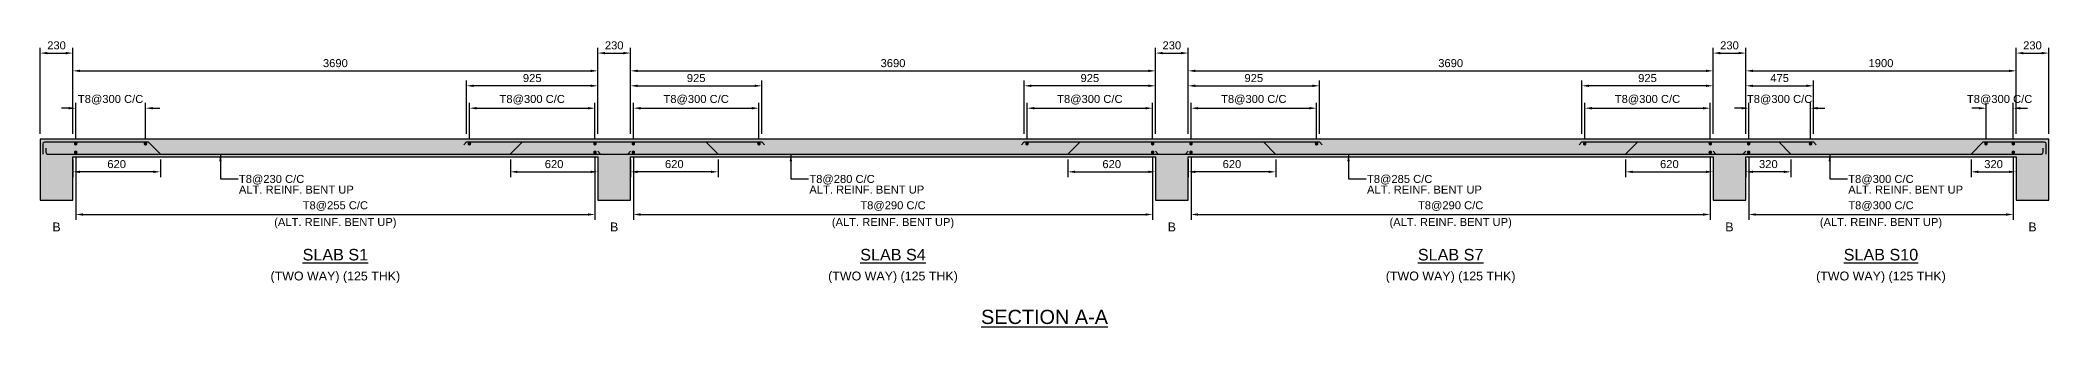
# Model space of a CAD drawing. Header units: inches. Extents: x -816171 to 9366335, y -450961 to 689132.
# Drawn here: x 8878291 to 8934771, y 259295 to 267359 of the extents above; entities that cross this region are included whole.
import ezdxf
from ezdxf.enums import TextEntityAlignment as Align

# ---------------------------------------------------------------- set-up
doc = ezdxf.new("R2010")
doc.units = ezdxf.units.IN
doc.header["$MEASUREMENT"] = 0
for name, color, linetype in [('Concrete Line', 2, 'Continuous'), ('Dimension', 31, 'Continuous'), ('Labels', 4, 'Continuous'), ('Reinforcement', 130, 'Continuous'), ('Solid', 25, 'Continuous'), ('Text', 31, 'Continuous')]:
    doc.layers.add(name, color=color, linetype=linetype)
doc.styles.add('SC-SLB1', font='SansSerif')
doc.styles.add('SC-SLB2', font='SansSerif')
doc.dimstyles.new('SlabElev', dxfattribs={"dimtxt": 225, "dimasz": 200, "dimexe": 150, "dimexo": 150, "dimgap": 100, "dimtad": 1, "dimtoh": 1, "dimdec": 4, "dimlfac": 0.25, "dimzin": 0, "dimdsep": 46, "dimtxsty": 'SC-SLB2', "dimcen": 0.09, "dimclrd": 8, "dimclre": 8, "dimclrt": 31, "dimadec": 0, "dimazin": 0, "dimtfac": 1, "dimtdec": 0, "dimtix": 1, "dimtofl": 0, "dimtmove": 0, "dimatfit": 3, "dimfxl": 1, "dimtolj": 1, "dimtzin": 0, "dimarcsym": 0})

# ---------------------------------------------------------------- blocks, each defined once
blk = doc.blocks.new('*D3321')
at = {"layer": 'DEFPOINTS', "color": 0, "transparency": 16777216}
for p in [(8893971, 266495), (8879211, 264575), (8893971, 264575)]:
    blk.add_point(p, dxfattribs=at)
at = {"layer": 'Dimension', "color": 8, "lineweight": -2, "transparency": 16777216}
for p, q in [((8879211, 264725), (8879211, 266645)), ((8893971, 264725), (8893971, 266645)), ((8879411, 266495), (8893771, 266495))]:
    blk.add_line(p, q, dxfattribs=at)
at = {"layer": 'Dimension', "color": 8, "transparency": 16777216}
for points in [[(8879411, 266528), (8879411, 266461), (8879211, 266495)], [(8893771, 266528), (8893771, 266461), (8893971, 266495)]]:
    blk.add_solid(points, dxfattribs=at)
at = {"layer": 'Dimension', "color": 31, "transparency": 16777216, "insert": (8886591, 266711), "char_height": 225, "attachment_point": 5, "style": 'SC-SLB2'}
blk.add_mtext('\\A1;3690', dxfattribs=at)
blk = doc.blocks.new('*D3322')
at = {"layer": 'DEFPOINTS', "color": 0, "transparency": 16777216}
for p in [(8879211, 266995), (8878291, 264575), (8879211, 264575)]:
    blk.add_point(p, dxfattribs=at)
at = {"layer": 'Dimension', "color": 8, "lineweight": -2, "transparency": 16777216}
for p, q in [((8878291, 264725), (8878291, 267145)), ((8878491, 266995), (8879011, 266995)), ((8879211, 264725), (8879211, 267145))]:
    blk.add_line(p, q, dxfattribs=at)
at = {"layer": 'Dimension', "color": 8, "transparency": 16777216}
for points in [[(8878491, 267028), (8878491, 266961), (8878291, 266995)], [(8879011, 267028), (8879011, 266961), (8879211, 266995)]]:
    blk.add_solid(points, dxfattribs=at)
at = {"layer": 'Dimension', "color": 31, "transparency": 16777216, "insert": (8878751, 267211), "char_height": 225, "attachment_point": 5, "style": 'SC-SLB2'}
blk.add_mtext('\\A1;230', dxfattribs=at)
blk = doc.blocks.new('*D3323')
at = {"layer": 'DEFPOINTS', "color": 0, "transparency": 16777216}
for p in [(8890281, 266075), (8890281, 264575), (8893971, 264575)]:
    blk.add_point(p, dxfattribs=at)
at = {"layer": 'Dimension', "color": 8, "lineweight": -2, "transparency": 16777216}
for p, q in [((8890281, 264725), (8890281, 266225)), ((8893771, 266075), (8890481, 266075)), ((8893971, 264725), (8893971, 266225))]:
    blk.add_line(p, q, dxfattribs=at)
at = {"layer": 'Dimension', "color": 8, "transparency": 16777216}
for points in [[(8890481, 266108), (8890481, 266041), (8890281, 266075)], [(8893771, 266108), (8893771, 266041), (8893971, 266075)]]:
    blk.add_solid(points, dxfattribs=at)
at = {"layer": 'Dimension', "color": 31, "transparency": 16777216, "insert": (8892126, 266291), "char_height": 225, "attachment_point": 5, "style": 'SC-SLB2'}
blk.add_mtext('\\A1;925', dxfattribs=at)
blk = doc.blocks.new('*D3324')
at = {"layer": 'DEFPOINTS', "color": 0, "transparency": 16777216}
for p in [(8909651, 266495), (8894891, 264575), (8909651, 264575)]:
    blk.add_point(p, dxfattribs=at)
at = {"layer": 'Dimension', "color": 8, "lineweight": -2, "transparency": 16777216}
for p, q in [((8894891, 264725), (8894891, 266645)), ((8909651, 264725), (8909651, 266645)), ((8895091, 266495), (8909451, 266495))]:
    blk.add_line(p, q, dxfattribs=at)
at = {"layer": 'Dimension', "color": 8, "transparency": 16777216}
for points in [[(8895091, 266528), (8895091, 266461), (8894891, 266495)], [(8909451, 266528), (8909451, 266461), (8909651, 266495)]]:
    blk.add_solid(points, dxfattribs=at)
at = {"layer": 'Dimension', "color": 31, "transparency": 16777216, "insert": (8902271, 266711), "char_height": 225, "attachment_point": 5, "style": 'SC-SLB2'}
blk.add_mtext('\\A1;3690', dxfattribs=at)
blk = doc.blocks.new('*D3325')
at = {"layer": 'DEFPOINTS', "color": 0, "transparency": 16777216}
for p in [(8894891, 266995), (8893971, 264575), (8894891, 264575)]:
    blk.add_point(p, dxfattribs=at)
at = {"layer": 'Dimension', "color": 8, "lineweight": -2, "transparency": 16777216}
for p, q in [((8893971, 264725), (8893971, 267145)), ((8894171, 266995), (8894691, 266995)), ((8894891, 264725), (8894891, 267145))]:
    blk.add_line(p, q, dxfattribs=at)
at = {"layer": 'Dimension', "color": 8, "transparency": 16777216}
for points in [[(8894171, 267028), (8894171, 266961), (8893971, 266995)], [(8894691, 267028), (8894691, 266961), (8894891, 266995)]]:
    blk.add_solid(points, dxfattribs=at)
at = {"layer": 'Dimension', "color": 31, "transparency": 16777216, "insert": (8894431, 267211), "char_height": 225, "attachment_point": 5, "style": 'SC-SLB2'}
blk.add_mtext('\\A1;230', dxfattribs=at)
blk = doc.blocks.new('*D3326')
at = {"layer": 'DEFPOINTS', "color": 0, "transparency": 16777216}
for p in [(8898581, 266075), (8894891, 264575), (8898581, 264575)]:
    blk.add_point(p, dxfattribs=at)
at = {"layer": 'Dimension', "color": 8, "lineweight": -2, "transparency": 16777216}
for p, q in [((8894891, 264725), (8894891, 266225)), ((8895091, 266075), (8898381, 266075)), ((8898581, 264725), (8898581, 266225))]:
    blk.add_line(p, q, dxfattribs=at)
at = {"layer": 'Dimension', "color": 8, "transparency": 16777216}
for points in [[(8895091, 266108), (8895091, 266041), (8894891, 266075)], [(8898381, 266108), (8898381, 266041), (8898581, 266075)]]:
    blk.add_solid(points, dxfattribs=at)
at = {"layer": 'Dimension', "color": 31, "transparency": 16777216, "insert": (8896736, 266291), "char_height": 225, "attachment_point": 5, "style": 'SC-SLB2'}
blk.add_mtext('\\A1;925', dxfattribs=at)
blk = doc.blocks.new('*D3327')
at = {"layer": 'DEFPOINTS', "color": 0, "transparency": 16777216}
for p in [(8905961, 266075), (8905961, 264575), (8909651, 264575)]:
    blk.add_point(p, dxfattribs=at)
at = {"layer": 'Dimension', "color": 8, "lineweight": -2, "transparency": 16777216}
for p, q in [((8905961, 264725), (8905961, 266225)), ((8909451, 266075), (8906161, 266075)), ((8909651, 264725), (8909651, 266225))]:
    blk.add_line(p, q, dxfattribs=at)
at = {"layer": 'Dimension', "color": 8, "transparency": 16777216}
for points in [[(8906161, 266108), (8906161, 266041), (8905961, 266075)], [(8909451, 266108), (8909451, 266041), (8909651, 266075)]]:
    blk.add_solid(points, dxfattribs=at)
at = {"layer": 'Dimension', "color": 31, "transparency": 16777216, "insert": (8907806, 266291), "char_height": 225, "attachment_point": 5, "style": 'SC-SLB2'}
blk.add_mtext('\\A1;925', dxfattribs=at)
blk = doc.blocks.new('*D3328')
at = {"layer": 'DEFPOINTS', "color": 0, "transparency": 16777216}
for p in [(8925331, 266495), (8910571, 264575), (8925331, 264575)]:
    blk.add_point(p, dxfattribs=at)
at = {"layer": 'Dimension', "color": 8, "lineweight": -2, "transparency": 16777216}
for p, q in [((8910571, 264725), (8910571, 266645)), ((8925331, 264725), (8925331, 266645)), ((8910771, 266495), (8925131, 266495))]:
    blk.add_line(p, q, dxfattribs=at)
at = {"layer": 'Dimension', "color": 8, "transparency": 16777216}
for points in [[(8910771, 266528), (8910771, 266461), (8910571, 266495)], [(8925131, 266528), (8925131, 266461), (8925331, 266495)]]:
    blk.add_solid(points, dxfattribs=at)
at = {"layer": 'Dimension', "color": 31, "transparency": 16777216, "insert": (8917951, 266711), "char_height": 225, "attachment_point": 5, "style": 'SC-SLB2'}
blk.add_mtext('\\A1;3690', dxfattribs=at)
blk = doc.blocks.new('*D3329')
at = {"layer": 'DEFPOINTS', "color": 0, "transparency": 16777216}
for p in [(8910571, 266995), (8909651, 264575), (8910571, 264575)]:
    blk.add_point(p, dxfattribs=at)
at = {"layer": 'Dimension', "color": 8, "lineweight": -2, "transparency": 16777216}
for p, q in [((8909651, 264725), (8909651, 267145)), ((8909851, 266995), (8910371, 266995)), ((8910571, 264725), (8910571, 267145))]:
    blk.add_line(p, q, dxfattribs=at)
at = {"layer": 'Dimension', "color": 8, "transparency": 16777216}
for points in [[(8909851, 267028), (8909851, 266961), (8909651, 266995)], [(8910371, 267028), (8910371, 266961), (8910571, 266995)]]:
    blk.add_solid(points, dxfattribs=at)
at = {"layer": 'Dimension', "color": 31, "transparency": 16777216, "insert": (8910111, 267211), "char_height": 225, "attachment_point": 5, "style": 'SC-SLB2'}
blk.add_mtext('\\A1;230', dxfattribs=at)
blk = doc.blocks.new('*D3330')
at = {"layer": 'DEFPOINTS', "color": 0, "transparency": 16777216}
for p in [(8914261, 266075), (8910571, 264575), (8914261, 264575)]:
    blk.add_point(p, dxfattribs=at)
at = {"layer": 'Dimension', "color": 8, "lineweight": -2, "transparency": 16777216}
for p, q in [((8910571, 264725), (8910571, 266225)), ((8910771, 266075), (8914061, 266075)), ((8914261, 264725), (8914261, 266225))]:
    blk.add_line(p, q, dxfattribs=at)
at = {"layer": 'Dimension', "color": 8, "transparency": 16777216}
for points in [[(8910771, 266108), (8910771, 266041), (8910571, 266075)], [(8914061, 266108), (8914061, 266041), (8914261, 266075)]]:
    blk.add_solid(points, dxfattribs=at)
at = {"layer": 'Dimension', "color": 31, "transparency": 16777216, "insert": (8912416, 266291), "char_height": 225, "attachment_point": 5, "style": 'SC-SLB2'}
blk.add_mtext('\\A1;925', dxfattribs=at)
blk = doc.blocks.new('*D3331')
at = {"layer": 'DEFPOINTS', "color": 0, "transparency": 16777216}
for p in [(8921641, 266075), (8921641, 264575), (8925331, 264575)]:
    blk.add_point(p, dxfattribs=at)
at = {"layer": 'Dimension', "color": 8, "lineweight": -2, "transparency": 16777216}
for p, q in [((8921641, 264725), (8921641, 266225)), ((8925131, 266075), (8921841, 266075)), ((8925331, 264725), (8925331, 266225))]:
    blk.add_line(p, q, dxfattribs=at)
at = {"layer": 'Dimension', "color": 8, "transparency": 16777216}
for points in [[(8921841, 266108), (8921841, 266041), (8921641, 266075)], [(8925131, 266108), (8925131, 266041), (8925331, 266075)]]:
    blk.add_solid(points, dxfattribs=at)
at = {"layer": 'Dimension', "color": 31, "transparency": 16777216, "insert": (8923486, 266291), "char_height": 225, "attachment_point": 5, "style": 'SC-SLB2'}
blk.add_mtext('\\A1;925', dxfattribs=at)
blk = doc.blocks.new('*D3332')
at = {"layer": 'DEFPOINTS', "color": 0, "transparency": 16777216}
for p in [(8933851, 266495), (8926251, 264575), (8933851, 264575)]:
    blk.add_point(p, dxfattribs=at)
at = {"layer": 'Dimension', "color": 8, "lineweight": -2, "transparency": 16777216}
for p, q in [((8926251, 264725), (8926251, 266645)), ((8933851, 264725), (8933851, 266645)), ((8926451, 266495), (8933651, 266495))]:
    blk.add_line(p, q, dxfattribs=at)
at = {"layer": 'Dimension', "color": 8, "transparency": 16777216}
for points in [[(8926451, 266528), (8926451, 266461), (8926251, 266495)], [(8933651, 266528), (8933651, 266461), (8933851, 266495)]]:
    blk.add_solid(points, dxfattribs=at)
at = {"layer": 'Dimension', "color": 31, "transparency": 16777216, "insert": (8930051, 266711), "char_height": 225, "attachment_point": 5, "style": 'SC-SLB2'}
blk.add_mtext('\\A1;1900', dxfattribs=at)
blk = doc.blocks.new('*D3333')
at = {"layer": 'DEFPOINTS', "color": 0, "transparency": 16777216}
for p in [(8926251, 266995), (8925331, 264575), (8926251, 264575)]:
    blk.add_point(p, dxfattribs=at)
at = {"layer": 'Dimension', "color": 8, "lineweight": -2, "transparency": 16777216}
for p, q in [((8925331, 264725), (8925331, 267145)), ((8925531, 266995), (8926051, 266995)), ((8926251, 264725), (8926251, 267145))]:
    blk.add_line(p, q, dxfattribs=at)
at = {"layer": 'Dimension', "color": 8, "transparency": 16777216}
for points in [[(8925531, 267028), (8925531, 266961), (8925331, 266995)], [(8926051, 267028), (8926051, 266961), (8926251, 266995)]]:
    blk.add_solid(points, dxfattribs=at)
at = {"layer": 'Dimension', "color": 31, "transparency": 16777216, "insert": (8925791, 267211), "char_height": 225, "attachment_point": 5, "style": 'SC-SLB2'}
blk.add_mtext('\\A1;230', dxfattribs=at)
blk = doc.blocks.new('*D3334')
at = {"layer": 'DEFPOINTS', "color": 0, "transparency": 16777216}
for p in [(8934771, 266995), (8933851, 264575), (8934771, 264575)]:
    blk.add_point(p, dxfattribs=at)
at = {"layer": 'Dimension', "color": 8, "lineweight": -2, "transparency": 16777216}
for p, q in [((8933851, 264725), (8933851, 267145)), ((8934051, 266995), (8934571, 266995)), ((8934771, 264725), (8934771, 267145))]:
    blk.add_line(p, q, dxfattribs=at)
at = {"layer": 'Dimension', "color": 8, "transparency": 16777216}
for points in [[(8934051, 267028), (8934051, 266961), (8933851, 266995)], [(8934571, 267028), (8934571, 266961), (8934771, 266995)]]:
    blk.add_solid(points, dxfattribs=at)
at = {"layer": 'Dimension', "color": 31, "transparency": 16777216, "insert": (8934311, 267211), "char_height": 225, "attachment_point": 5, "style": 'SC-SLB2'}
blk.add_mtext('\\A1;230', dxfattribs=at)
blk = doc.blocks.new('*D3335')
at = {"layer": 'DEFPOINTS', "color": 0, "transparency": 16777216}
for p in [(8928151, 266075), (8926251, 264575), (8928151, 264575)]:
    blk.add_point(p, dxfattribs=at)
at = {"layer": 'Dimension', "color": 8, "lineweight": -2, "transparency": 16777216}
for p, q in [((8926251, 264725), (8926251, 266225)), ((8926451, 266075), (8927951, 266075)), ((8928151, 264725), (8928151, 266225))]:
    blk.add_line(p, q, dxfattribs=at)
at = {"layer": 'Dimension', "color": 8, "transparency": 16777216}
for points in [[(8926451, 266108), (8926451, 266041), (8926251, 266075)], [(8927951, 266108), (8927951, 266041), (8928151, 266075)]]:
    blk.add_solid(points, dxfattribs=at)
at = {"layer": 'Dimension', "color": 31, "transparency": 16777216, "insert": (8927201, 266291), "char_height": 225, "attachment_point": 5, "style": 'SC-SLB2'}
blk.add_mtext('\\A1;475', dxfattribs=at)
blk = doc.blocks.new('*D3336')
at = {"layer": 'DEFPOINTS', "color": 0, "transparency": 16777216}
for p in [(8893891, 265445), (8890361, 264445), (8893891, 264445)]:
    blk.add_point(p, dxfattribs=at)
at = {"layer": 'Dimension', "color": 8, "lineweight": -2, "transparency": 16777216}
for p, q in [((8890361, 264595), (8890361, 265595)), ((8893891, 264595), (8893891, 265595)), ((8890561, 265445), (8893691, 265445))]:
    blk.add_line(p, q, dxfattribs=at)
at = {"layer": 'Dimension', "color": 8, "transparency": 16777216}
for points in [[(8890561, 265478), (8890561, 265411), (8890361, 265445)], [(8893691, 265478), (8893691, 265411), (8893891, 265445)]]:
    blk.add_solid(points, dxfattribs=at)
at = {"layer": 'Dimension', "color": 31, "transparency": 16777216, "insert": (8892126, 265682), "char_height": 225, "attachment_point": 5, "style": 'SC-SLB2'}
blk.add_mtext('\\A1;T8@300 C/C', dxfattribs=at)
blk = doc.blocks.new('*D3337')
at = {"layer": 'DEFPOINTS', "color": 0, "transparency": 16777216}
for p in [(8898501, 265445), (8894971, 264445), (8898501, 264445)]:
    blk.add_point(p, dxfattribs=at)
at = {"layer": 'Dimension', "color": 8, "lineweight": -2, "transparency": 16777216}
for p, q in [((8894971, 264595), (8894971, 265595)), ((8898501, 264595), (8898501, 265595)), ((8895171, 265445), (8898301, 265445))]:
    blk.add_line(p, q, dxfattribs=at)
at = {"layer": 'Dimension', "color": 8, "transparency": 16777216}
for points in [[(8895171, 265478), (8895171, 265411), (8894971, 265445)], [(8898301, 265478), (8898301, 265411), (8898501, 265445)]]:
    blk.add_solid(points, dxfattribs=at)
at = {"layer": 'Dimension', "color": 31, "transparency": 16777216, "insert": (8896736, 265682), "char_height": 225, "attachment_point": 5, "style": 'SC-SLB2'}
blk.add_mtext('\\A1;T8@300 C/C', dxfattribs=at)
blk = doc.blocks.new('*D3338')
at = {"layer": 'DEFPOINTS', "color": 0, "transparency": 16777216}
for p in [(8881251, 265445), (8879291, 264445), (8881251, 264445)]:
    blk.add_point(p, dxfattribs=at)
at = {"layer": 'Dimension', "color": 8, "lineweight": -2, "transparency": 16777216}
for p, q in [((8879291, 264595), (8879291, 265595)), ((8881251, 264595), (8881251, 265595)), ((8879091, 265445), (8878891, 265445)), ((8881451, 265445), (8881651, 265445))]:
    blk.add_line(p, q, dxfattribs=at)
at = {"layer": 'Dimension', "color": 8, "transparency": 16777216}
for points in [[(8879091, 265478), (8879091, 265411), (8879291, 265445)], [(8881451, 265478), (8881451, 265411), (8881251, 265445)]]:
    blk.add_solid(points, dxfattribs=at)
at = {"layer": 'Dimension', "color": 31, "transparency": 16777216, "insert": (8880271, 265682), "char_height": 225, "attachment_point": 5, "style": 'SC-SLB2'}
blk.add_mtext('\\A1;T8@300 C/C', dxfattribs=at)
blk = doc.blocks.new('*D3339')
at = {"layer": 'DEFPOINTS', "color": 0, "transparency": 16777216}
for p in [(8909571, 265445), (8906041, 264445), (8909571, 264445)]:
    blk.add_point(p, dxfattribs=at)
at = {"layer": 'Dimension', "color": 8, "lineweight": -2, "transparency": 16777216}
for p, q in [((8906041, 264595), (8906041, 265595)), ((8909571, 264595), (8909571, 265595)), ((8906241, 265445), (8909371, 265445))]:
    blk.add_line(p, q, dxfattribs=at)
at = {"layer": 'Dimension', "color": 8, "transparency": 16777216}
for points in [[(8906241, 265478), (8906241, 265411), (8906041, 265445)], [(8909371, 265478), (8909371, 265411), (8909571, 265445)]]:
    blk.add_solid(points, dxfattribs=at)
at = {"layer": 'Dimension', "color": 31, "transparency": 16777216, "insert": (8907806, 265682), "char_height": 225, "attachment_point": 5, "style": 'SC-SLB2'}
blk.add_mtext('\\A1;T8@300 C/C', dxfattribs=at)
blk = doc.blocks.new('*D3340')
at = {"layer": 'DEFPOINTS', "color": 0, "transparency": 16777216}
for p in [(8914181, 265445), (8910651, 264445), (8914181, 264445)]:
    blk.add_point(p, dxfattribs=at)
at = {"layer": 'Dimension', "color": 8, "lineweight": -2, "transparency": 16777216}
for p, q in [((8910651, 264595), (8910651, 265595)), ((8914181, 264595), (8914181, 265595)), ((8910851, 265445), (8913981, 265445))]:
    blk.add_line(p, q, dxfattribs=at)
at = {"layer": 'Dimension', "color": 8, "transparency": 16777216}
for points in [[(8910851, 265478), (8910851, 265411), (8910651, 265445)], [(8913981, 265478), (8913981, 265411), (8914181, 265445)]]:
    blk.add_solid(points, dxfattribs=at)
at = {"layer": 'Dimension', "color": 31, "transparency": 16777216, "insert": (8912416, 265682), "char_height": 225, "attachment_point": 5, "style": 'SC-SLB2'}
blk.add_mtext('\\A1;T8@300 C/C', dxfattribs=at)
blk = doc.blocks.new('*D3341')
at = {"layer": 'DEFPOINTS', "color": 0, "transparency": 16777216}
for p in [(8925251, 265445), (8921721, 264445), (8925251, 264445)]:
    blk.add_point(p, dxfattribs=at)
at = {"layer": 'Dimension', "color": 8, "lineweight": -2, "transparency": 16777216}
for p, q in [((8921721, 264595), (8921721, 265595)), ((8925251, 264595), (8925251, 265595)), ((8921921, 265445), (8925051, 265445))]:
    blk.add_line(p, q, dxfattribs=at)
at = {"layer": 'Dimension', "color": 8, "transparency": 16777216}
for points in [[(8921921, 265478), (8921921, 265411), (8921721, 265445)], [(8925051, 265478), (8925051, 265411), (8925251, 265445)]]:
    blk.add_solid(points, dxfattribs=at)
at = {"layer": 'Dimension', "color": 31, "transparency": 16777216, "insert": (8923486, 265682), "char_height": 225, "attachment_point": 5, "style": 'SC-SLB2'}
blk.add_mtext('\\A1;T8@300 C/C', dxfattribs=at)
blk = doc.blocks.new('*D3342')
at = {"layer": 'DEFPOINTS', "color": 0, "transparency": 16777216}
for p in [(8928071, 265445), (8926331, 264445), (8928071, 264445)]:
    blk.add_point(p, dxfattribs=at)
at = {"layer": 'Dimension', "color": 8, "lineweight": -2, "transparency": 16777216}
for p, q in [((8926331, 264595), (8926331, 265595)), ((8928071, 264595), (8928071, 265595)), ((8926131, 265445), (8925931, 265445)), ((8928271, 265445), (8928471, 265445))]:
    blk.add_line(p, q, dxfattribs=at)
at = {"layer": 'Dimension', "color": 8, "transparency": 16777216}
for points in [[(8926131, 265478), (8926131, 265411), (8926331, 265445)], [(8928271, 265478), (8928271, 265411), (8928071, 265445)]]:
    blk.add_solid(points, dxfattribs=at)
at = {"layer": 'Dimension', "color": 31, "transparency": 16777216, "insert": (8927201, 265682), "char_height": 225, "attachment_point": 5, "style": 'SC-SLB2'}
blk.add_mtext('\\A1;T8@300 C/C', dxfattribs=at)
blk = doc.blocks.new('*D3343')
at = {"layer": 'DEFPOINTS', "color": 0, "transparency": 16777216}
for p in [(8933004, 265445), (8933004, 264445), (8933771, 264445)]:
    blk.add_point(p, dxfattribs=at)
at = {"layer": 'Dimension', "color": 8, "lineweight": -2, "transparency": 16777216}
for p, q in [((8933004, 264595), (8933004, 265595)), ((8933771, 264595), (8933771, 265595)), ((8932804, 265445), (8932604, 265445)), ((8933971, 265445), (8934171, 265445))]:
    blk.add_line(p, q, dxfattribs=at)
at = {"layer": 'Dimension', "color": 8, "transparency": 16777216}
for points in [[(8932804, 265478), (8932804, 265411), (8933004, 265445)], [(8933971, 265478), (8933971, 265411), (8933771, 265445)]]:
    blk.add_solid(points, dxfattribs=at)
at = {"layer": 'Dimension', "color": 31, "transparency": 16777216, "insert": (8933387, 265682), "char_height": 225, "attachment_point": 5, "style": 'SC-SLB2'}
blk.add_mtext('\\A1;T8@300 C/C', dxfattribs=at)
blk = doc.blocks.new('*D3344')
at = {"layer": 'DEFPOINTS', "color": 0, "transparency": 16777216}
for p in [(8879291, 264205), (8893891, 264205), (8893891, 262455)]:
    blk.add_point(p, dxfattribs=at)
at = {"layer": 'Dimension', "color": 8, "lineweight": -2, "transparency": 16777216}
for p, q in [((8879291, 264055), (8879291, 262305)), ((8893891, 264055), (8893891, 262305)), ((8879491, 262455), (8893691, 262455))]:
    blk.add_line(p, q, dxfattribs=at)
at = {"layer": 'Dimension', "color": 8, "transparency": 16777216}
for points in [[(8879491, 262488), (8879491, 262421), (8879291, 262455)], [(8893691, 262488), (8893691, 262421), (8893891, 262455)]]:
    blk.add_solid(points, dxfattribs=at)
at = {"layer": 'Dimension', "color": 31, "transparency": 16777216, "char_height": 225, "attachment_point": 5, "style": 'SC-SLB2'}
for s, insert in [('\\A1;T8@255 C/C', (8886591, 262692)), ('\\A1;(ALT. REINF. BENT UP)', (8886591, 262209))]:
    blk.add_mtext(s, dxfattribs=dict(at, insert=insert))
blk = doc.blocks.new('*D3345')
at = {"layer": 'DEFPOINTS', "color": 0, "transparency": 16777216}
for p in [(8879211, 264155), (8881671, 264155), (8879211, 263655)]:
    blk.add_point(p, dxfattribs=at)
at = {"layer": 'Dimension', "color": 8, "lineweight": -2, "transparency": 16777216}
for p, q in [((8879211, 264005), (8879211, 263505)), ((8881671, 264005), (8881671, 263505)), ((8881471, 263655), (8879411, 263655))]:
    blk.add_line(p, q, dxfattribs=at)
at = {"layer": 'Dimension', "color": 8, "transparency": 16777216}
for points in [[(8879411, 263688), (8879411, 263621), (8879211, 263655)], [(8881471, 263688), (8881471, 263621), (8881671, 263655)]]:
    blk.add_solid(points, dxfattribs=at)
at = {"layer": 'Dimension', "color": 31, "transparency": 16777216, "insert": (8880441, 263871), "char_height": 225, "attachment_point": 5, "style": 'SC-SLB2'}
blk.add_mtext('\\A1;620', dxfattribs=at)
blk = doc.blocks.new('*D3346')
at = {"layer": 'DEFPOINTS', "color": 0, "transparency": 16777216}
for p in [(8891511, 264155), (8893971, 264155), (8893971, 263655)]:
    blk.add_point(p, dxfattribs=at)
at = {"layer": 'Dimension', "color": 8, "lineweight": -2, "transparency": 16777216}
for p, q in [((8891511, 264005), (8891511, 263505)), ((8893971, 264005), (8893971, 263505)), ((8891711, 263655), (8893771, 263655))]:
    blk.add_line(p, q, dxfattribs=at)
at = {"layer": 'Dimension', "color": 8, "transparency": 16777216}
for points in [[(8891711, 263688), (8891711, 263621), (8891511, 263655)], [(8893771, 263688), (8893771, 263621), (8893971, 263655)]]:
    blk.add_solid(points, dxfattribs=at)
at = {"layer": 'Dimension', "color": 31, "transparency": 16777216, "insert": (8892741, 263871), "char_height": 225, "attachment_point": 5, "style": 'SC-SLB2'}
blk.add_mtext('\\A1;620', dxfattribs=at)
blk = doc.blocks.new('*D3347')
at = {"layer": 'DEFPOINTS', "color": 0, "transparency": 16777216}
for p in [(8894971, 264205), (8909571, 264205), (8909571, 262455)]:
    blk.add_point(p, dxfattribs=at)
at = {"layer": 'Dimension', "color": 8, "lineweight": -2, "transparency": 16777216}
for p, q in [((8894971, 264055), (8894971, 262305)), ((8909571, 264055), (8909571, 262305)), ((8895171, 262455), (8909371, 262455))]:
    blk.add_line(p, q, dxfattribs=at)
at = {"layer": 'Dimension', "color": 8, "transparency": 16777216}
for points in [[(8895171, 262488), (8895171, 262421), (8894971, 262455)], [(8909371, 262488), (8909371, 262421), (8909571, 262455)]]:
    blk.add_solid(points, dxfattribs=at)
at = {"layer": 'Dimension', "color": 31, "transparency": 16777216, "char_height": 225, "attachment_point": 5, "style": 'SC-SLB2'}
for s, insert in [('\\A1;T8@290 C/C', (8902271, 262692)), ('\\A1;(ALT. REINF. BENT UP)', (8902271, 262209))]:
    blk.add_mtext(s, dxfattribs=dict(at, insert=insert))
blk = doc.blocks.new('*D3348')
at = {"layer": 'DEFPOINTS', "color": 0, "transparency": 16777216}
for p in [(8894891, 264155), (8897351, 264155), (8894891, 263655)]:
    blk.add_point(p, dxfattribs=at)
at = {"layer": 'Dimension', "color": 8, "lineweight": -2, "transparency": 16777216}
for p, q in [((8894891, 264005), (8894891, 263505)), ((8897351, 264005), (8897351, 263505)), ((8897151, 263655), (8895091, 263655))]:
    blk.add_line(p, q, dxfattribs=at)
at = {"layer": 'Dimension', "color": 8, "transparency": 16777216}
for points in [[(8895091, 263688), (8895091, 263621), (8894891, 263655)], [(8897151, 263688), (8897151, 263621), (8897351, 263655)]]:
    blk.add_solid(points, dxfattribs=at)
at = {"layer": 'Dimension', "color": 31, "transparency": 16777216, "insert": (8896121, 263871), "char_height": 225, "attachment_point": 5, "style": 'SC-SLB2'}
blk.add_mtext('\\A1;620', dxfattribs=at)
blk = doc.blocks.new('*D3349')
at = {"layer": 'DEFPOINTS', "color": 0, "transparency": 16777216}
for p in [(8907191, 264155), (8909651, 264155), (8909651, 263655)]:
    blk.add_point(p, dxfattribs=at)
at = {"layer": 'Dimension', "color": 8, "lineweight": -2, "transparency": 16777216}
for p, q in [((8907191, 264005), (8907191, 263505)), ((8909651, 264005), (8909651, 263505)), ((8907391, 263655), (8909451, 263655))]:
    blk.add_line(p, q, dxfattribs=at)
at = {"layer": 'Dimension', "color": 8, "transparency": 16777216}
for points in [[(8907391, 263688), (8907391, 263621), (8907191, 263655)], [(8909451, 263688), (8909451, 263621), (8909651, 263655)]]:
    blk.add_solid(points, dxfattribs=at)
at = {"layer": 'Dimension', "color": 31, "transparency": 16777216, "insert": (8908421, 263871), "char_height": 225, "attachment_point": 5, "style": 'SC-SLB2'}
blk.add_mtext('\\A1;620', dxfattribs=at)
blk = doc.blocks.new('*D3350')
at = {"layer": 'DEFPOINTS', "color": 0, "transparency": 16777216}
for p in [(8910651, 264205), (8925251, 264205), (8925251, 262455)]:
    blk.add_point(p, dxfattribs=at)
at = {"layer": 'Dimension', "color": 8, "lineweight": -2, "transparency": 16777216}
for p, q in [((8910651, 264055), (8910651, 262305)), ((8925251, 264055), (8925251, 262305)), ((8910851, 262455), (8925051, 262455))]:
    blk.add_line(p, q, dxfattribs=at)
at = {"layer": 'Dimension', "color": 8, "transparency": 16777216}
for points in [[(8910851, 262488), (8910851, 262421), (8910651, 262455)], [(8925051, 262488), (8925051, 262421), (8925251, 262455)]]:
    blk.add_solid(points, dxfattribs=at)
at = {"layer": 'Dimension', "color": 31, "transparency": 16777216, "char_height": 225, "attachment_point": 5, "style": 'SC-SLB2'}
for s, insert in [('\\A1;T8@290 C/C', (8917951, 262692)), ('\\A1;(ALT. REINF. BENT UP)', (8917951, 262209))]:
    blk.add_mtext(s, dxfattribs=dict(at, insert=insert))
blk = doc.blocks.new('*D3351')
at = {"layer": 'DEFPOINTS', "color": 0, "transparency": 16777216}
for p in [(8910571, 264155), (8913031, 264155), (8910571, 263655)]:
    blk.add_point(p, dxfattribs=at)
at = {"layer": 'Dimension', "color": 8, "lineweight": -2, "transparency": 16777216}
for p, q in [((8910571, 264005), (8910571, 263505)), ((8913031, 264005), (8913031, 263505)), ((8912831, 263655), (8910771, 263655))]:
    blk.add_line(p, q, dxfattribs=at)
at = {"layer": 'Dimension', "color": 8, "transparency": 16777216}
for points in [[(8910771, 263688), (8910771, 263621), (8910571, 263655)], [(8912831, 263688), (8912831, 263621), (8913031, 263655)]]:
    blk.add_solid(points, dxfattribs=at)
at = {"layer": 'Dimension', "color": 31, "transparency": 16777216, "insert": (8911801, 263871), "char_height": 225, "attachment_point": 5, "style": 'SC-SLB2'}
blk.add_mtext('\\A1;620', dxfattribs=at)
blk = doc.blocks.new('*D3352')
at = {"layer": 'DEFPOINTS', "color": 0, "transparency": 16777216}
for p in [(8922871, 264155), (8925331, 264155), (8925331, 263655)]:
    blk.add_point(p, dxfattribs=at)
at = {"layer": 'Dimension', "color": 8, "lineweight": -2, "transparency": 16777216}
for p, q in [((8922871, 264005), (8922871, 263505)), ((8925331, 264005), (8925331, 263505)), ((8923071, 263655), (8925131, 263655))]:
    blk.add_line(p, q, dxfattribs=at)
at = {"layer": 'Dimension', "color": 8, "transparency": 16777216}
for points in [[(8923071, 263688), (8923071, 263621), (8922871, 263655)], [(8925131, 263688), (8925131, 263621), (8925331, 263655)]]:
    blk.add_solid(points, dxfattribs=at)
at = {"layer": 'Dimension', "color": 31, "transparency": 16777216, "insert": (8924101, 263871), "char_height": 225, "attachment_point": 5, "style": 'SC-SLB2'}
blk.add_mtext('\\A1;620', dxfattribs=at)
blk = doc.blocks.new('*D3353')
at = {"layer": 'DEFPOINTS', "color": 0, "transparency": 16777216}
for p in [(8926331, 264205), (8933771, 264205), (8933771, 262455)]:
    blk.add_point(p, dxfattribs=at)
at = {"layer": 'Dimension', "color": 8, "lineweight": -2, "transparency": 16777216}
for p, q in [((8926331, 264055), (8926331, 262305)), ((8933771, 264055), (8933771, 262305)), ((8926531, 262455), (8933571, 262455))]:
    blk.add_line(p, q, dxfattribs=at)
at = {"layer": 'Dimension', "color": 8, "transparency": 16777216}
for points in [[(8926531, 262488), (8926531, 262421), (8926331, 262455)], [(8933571, 262488), (8933571, 262421), (8933771, 262455)]]:
    blk.add_solid(points, dxfattribs=at)
at = {"layer": 'Dimension', "color": 31, "transparency": 16777216, "char_height": 225, "attachment_point": 5, "style": 'SC-SLB2'}
for s, insert in [('\\A1;T8@300 C/C', (8930051, 262692)), ('\\A1;(ALT. REINF. BENT UP)', (8930051, 262209))]:
    blk.add_mtext(s, dxfattribs=dict(at, insert=insert))
blk = doc.blocks.new('*D3354')
at = {"layer": 'DEFPOINTS', "color": 0, "transparency": 16777216}
for p in [(8926251, 264155), (8927517, 264155), (8926251, 263655)]:
    blk.add_point(p, dxfattribs=at)
at = {"layer": 'Dimension', "color": 8, "lineweight": -2, "transparency": 16777216}
for p, q in [((8926251, 264005), (8926251, 263505)), ((8927517, 264005), (8927517, 263505)), ((8927317, 263655), (8926451, 263655))]:
    blk.add_line(p, q, dxfattribs=at)
at = {"layer": 'Dimension', "color": 8, "transparency": 16777216}
for points in [[(8926451, 263688), (8926451, 263621), (8926251, 263655)], [(8927317, 263688), (8927317, 263621), (8927517, 263655)]]:
    blk.add_solid(points, dxfattribs=at)
at = {"layer": 'Dimension', "color": 31, "transparency": 16777216, "insert": (8926884, 263871), "char_height": 225, "attachment_point": 5, "style": 'SC-SLB2'}
blk.add_mtext('\\A1;320', dxfattribs=at)
blk = doc.blocks.new('*D3355')
at = {"layer": 'DEFPOINTS', "color": 0, "transparency": 16777216}
for p in [(8932584, 264155), (8933851, 264155), (8933851, 263655)]:
    blk.add_point(p, dxfattribs=at)
at = {"layer": 'Dimension', "color": 8, "lineweight": -2, "transparency": 16777216}
for p, q in [((8932584, 264005), (8932584, 263505)), ((8933851, 264005), (8933851, 263505)), ((8932784, 263655), (8933651, 263655))]:
    blk.add_line(p, q, dxfattribs=at)
at = {"layer": 'Dimension', "color": 8, "transparency": 16777216}
for points in [[(8932784, 263688), (8932784, 263621), (8932584, 263655)], [(8933651, 263688), (8933651, 263621), (8933851, 263655)]]:
    blk.add_solid(points, dxfattribs=at)
at = {"layer": 'Dimension', "color": 31, "transparency": 16777216, "insert": (8933217, 263871), "char_height": 225, "attachment_point": 5, "style": 'SC-SLB2'}
blk.add_mtext('\\A1;320', dxfattribs=at)

msp = doc.modelspace()

# ---------------------------------------------------------------- hatches: boundary and pattern name
at = {"layer": 'Solid'}
msp.add_hatch(color=256, dxfattribs=at).paths.add_polyline_path([(8878290.58462, 262854.82087), (8879210.58462, 262854.82087), (8879210.58462, 264074.82087), (8893970.58462, 264074.82087), (8893970.58462, 262854.82087), (8894890.58462, 262854.82087), (8894890.58462, 264074.82087), (8909650.58462, 264074.82087), (8909650.58462, 262854.82087), (8910570.58462, 262854.82087), (8910570.58462, 264074.82087), (8925330.58462, 264074.82087), (8925330.58462, 262854.82087), (8926250.58462, 262854.82087), (8926250.58462, 264074.82087), (8933850.58462, 264074.82087), (8933850.58462, 262854.82087), (8934770.58462, 262854.82087), (8934770.58462, 264574.82087), (8934770.58462, 264574.82087), (8934770.58462, 264574.82087), (8933850.58462, 264574.82087), (8933850.58462, 264574.82087), (8926250.58462, 264574.82087), (8926250.58462, 264574.82087), (8925330.58462, 264574.82087), (8925330.58462, 264574.82087), (8910570.58462, 264574.82087), (8910570.58462, 264574.82087), (8909650.58462, 264574.82087), (8909650.58462, 264574.82087), (8894890.58462, 264574.82087), (8894890.58462, 264574.82087), (8893970.58462, 264574.82087), (8893970.58462, 264574.82087), (8879210.58462, 264574.82087), (8879210.58462, 264574.82087), (8878290.58462, 264574.82087), (8878290.58462, 264574.82087), (8878290.58462, 264574.82087)], flags=0)

# ---------------------------------------------------------------- linework, layer by layer
at = {"layer": 'Concrete Line'}
msp.add_lwpolyline([(8878290.58462, 262854.82087), (8879210.58462, 262854.82087), (8879210.58462, 264074.82087), (8893970.58462, 264074.82087), (8893970.58462, 262854.82087), (8894890.58462, 262854.82087), (8894890.58462, 264074.82087), (8909650.58462, 264074.82087), (8909650.58462, 262854.82087), (8910570.58462, 262854.82087), (8910570.58462, 264074.82087), (8925330.58462, 264074.82087), (8925330.58462, 262854.82087), (8926250.58462, 262854.82087), (8926250.58462, 264074.82087), (8933850.58462, 264074.82087), (8933850.58462, 262854.82087), (8934770.58462, 262854.82087), (8934770.58462, 264574.82087), (8934770.58462, 264574.82087), (8934770.58462, 264574.82087), (8933850.58462, 264574.82087), (8933850.58462, 264574.82087), (8926250.58462, 264574.82087), (8926250.58462, 264574.82087), (8925330.58462, 264574.82087), (8925330.58462, 264574.82087), (8910570.58462, 264574.82087), (8910570.58462, 264574.82087), (8909650.58462, 264574.82087), (8909650.58462, 264574.82087), (8894890.58462, 264574.82087), (8894890.58462, 264574.82087), (8893970.58462, 264574.82087), (8893970.58462, 264574.82087), (8879210.58462, 264574.82087), (8879210.58462, 264574.82087), (8878290.58462, 264574.82087), (8878290.58462, 264574.82087), (8878290.58462, 264574.82087), (8878290.58462, 262854.82087)], dxfattribs=at)
at = {"layer": 'Reinforcement'}
for points in [[(8878370.58462, 264154.82087), (8878370.58462, 264444.82087, -0.4), (8878420.58462, 264494.82087), (8881330.58462, 264494.82087)], [(8932923.91795, 264494.82087), (8934640.58462, 264494.82087, -0.4), (8934690.58462, 264444.82087), (8934690.58462, 264154.82087)], [(8878450.58462, 264324.82087), (8878450.58462, 264204.82087, 0.4), (8878500.58462, 264154.82087), (8894810.58462, 264154.82087)], [(8925410.58462, 264154.82087), (8934560.58462, 264154.82087, 0.4), (8934610.58462, 264204.82087), (8934610.58462, 264324.82087)]]:
    msp.add_lwpolyline(points, format="xyb", dxfattribs=at)
at = {"layer": 'Reinforcement', "const_width": 50}
for points in [[(8879265.58462, 264444.82087, 1), (8879315.58462, 264444.82087, 1)], [(8881225.58462, 264444.82087, 1), (8881275.58462, 264444.82087, 1)], [(8890335.58462, 264444.82087, 1), (8890385.58462, 264444.82087, 1)], [(8893865.58462, 264444.82087, 1), (8893915.58462, 264444.82087, 1)], [(8894945.58462, 264444.82087, 1), (8894995.58462, 264444.82087, 1)], [(8898475.58462, 264444.82087, 1), (8898525.58462, 264444.82087, 1)], [(8906015.58462, 264444.82087, 1), (8906065.58462, 264444.82087, 1)], [(8909545.58462, 264444.82087, 1), (8909595.58462, 264444.82087, 1)], [(8910625.58462, 264444.82087, 1), (8910675.58462, 264444.82087, 1)], [(8914155.58462, 264444.82087, 1), (8914205.58462, 264444.82087, 1)], [(8921695.58462, 264444.82087, 1), (8921745.58462, 264444.82087, 1)], [(8925225.58462, 264444.82087, 1), (8925275.58462, 264444.82087, 1)], [(8926305.58462, 264444.82087, 1), (8926355.58462, 264444.82087, 1)], [(8928045.58462, 264444.82087, 1), (8928095.58462, 264444.82087, 1)], [(8932978.91795, 264444.82087, 1), (8933028.91795, 264444.82087, 1)], [(8933745.58462, 264444.82087, 1), (8933795.58462, 264444.82087, 1)], [(8879265.58462, 264204.82087, 1), (8879315.58462, 264204.82087, 1)], [(8893865.58462, 264204.82087, 1), (8893915.58462, 264204.82087, 1)], [(8894945.58462, 264204.82087, 1), (8894995.58462, 264204.82087, 1)], [(8909545.58462, 264204.82087, 1), (8909595.58462, 264204.82087, 1)], [(8910625.58462, 264204.82087, 1), (8910675.58462, 264204.82087, 1)], [(8925225.58462, 264204.82087, 1), (8925275.58462, 264204.82087, 1)], [(8926305.58462, 264204.82087, 1), (8926355.58462, 264204.82087, 1)], [(8933745.58462, 264204.82087, 1), (8933795.58462, 264204.82087, 1)]]:
    msp.add_lwpolyline(points, format="xyb", close=True, dxfattribs=at)
at = {"layer": 'Reinforcement'}
for points in [[(8881330.58462, 264494.82087), (8881670.58462, 264154.82087)], [(8890280.58462, 264494.82087), (8890200.58451, 264414.82087)], [(8890280.58462, 264494.82087), (8898580.58462, 264494.82087)], [(8891850.58462, 264494.82087), (8891510.58462, 264154.82087)], [(8897010.58462, 264494.82087), (8897350.58462, 264154.82087)], [(8898580.58462, 264494.82087), (8898660.58472, 264414.82087)], [(8905960.58462, 264494.82087), (8905880.58451, 264414.82087)], [(8905960.58462, 264494.82087), (8914260.58462, 264494.82087)], [(8907530.58462, 264494.82087), (8907190.58462, 264154.82087)], [(8912690.58462, 264494.82087), (8913030.58462, 264154.82087)], [(8914260.58462, 264494.82087), (8914340.58472, 264414.82087)], [(8921640.58462, 264494.82087), (8921560.58451, 264414.82087)], [(8921640.58462, 264494.82087), (8928150.58462, 264494.82087)], [(8923210.58462, 264494.82087), (8922870.58462, 264154.82087)], [(8927177.25128, 264494.82087), (8927517.25128, 264154.82087)], [(8928150.58462, 264494.82087), (8928230.58472, 264414.82087)], [(8932923.91795, 264494.82087), (8932583.91795, 264154.82087)], [(8894050.58462, 264154.82087), (8893970.58451, 264234.82087)], [(8894050.58462, 264154.82087), (8910490.58462, 264154.82087)], [(8894810.58462, 264154.82087), (8894890.58472, 264234.82087)], [(8907190.58462, 264154.82087), (8907270.58472, 264234.82087)], [(8909730.58462, 264154.82087), (8909650.58451, 264234.82087)], [(8909730.58462, 264154.82087), (8926170.58462, 264154.82087)], [(8910490.58462, 264154.82087), (8910570.58472, 264234.82087)], [(8922870.58462, 264154.82087), (8922950.58472, 264234.82087)], [(8925410.58462, 264154.82087), (8925330.58451, 264234.82087)], [(8926170.58462, 264154.82087), (8926250.58472, 264234.82087)]]:
    msp.add_lwpolyline(points, dxfattribs=at)

# ---------------------------------------------------------------- texts
at = {"layer": 'Labels', "style": 'SC-SLB1'}
for s, height, p in [('B', 250, (8878750.58462, 262104.82087)), ('B', 250, (8894430.58462, 262104.82087)), ('B', 250, (8910110.58462, 262104.82087)), ('B', 250, (8925790.58462, 262104.82087)), ('B', 250, (8934310.58462, 262104.82087)), ('%%USLAB S1', 325, (8886590.58462, 261324.82087)), ('%%USLAB S4', 325, (8902270.58462, 261324.82087)), ('%%USLAB S7', 325, (8917950.58462, 261324.82087)), ('%%USLAB S10', 325, (8930050.58462, 261324.82087)), ('%%USECTION A-A', 400, (8906530.58462, 259574.82087))]:
    msp.add_text(s, height=height, dxfattribs=at).set_placement(p, align=Align.MIDDLE_CENTER)
at = {"layer": 'Text', "style": 'SC-SLB2'}
for s, p in [('ALT. REINF. BENT UP', (8883878.58462, 263154.82087)), ('T8@230 C/C', (8883878.58462, 263454.82087)), ('ALT. REINF. BENT UP', (8899918.58462, 263154.82087)), ('T8@280 C/C', (8899918.58462, 263454.82087)), ('ALT. REINF. BENT UP', (8915598.58462, 263154.82087)), ('T8@285 C/C', (8915598.58462, 263454.82087)), ('ALT. REINF. BENT UP', (8929130.58462, 263154.82087)), ('T8@300 C/C', (8929130.58462, 263454.82087))]:
    msp.add_text(s, height=225, dxfattribs=at).set_placement(p, align=Align.MIDDLE_LEFT)
for p in [(8886590.58462, 260724.82087), (8902270.58462, 260724.82087), (8917950.58462, 260724.82087), (8930050.58462, 260724.82087)]:
    msp.add_text('(TWO WAY) (125 THK)', height=250, dxfattribs=at).set_placement(p, align=Align.MIDDLE_CENTER)

# ---------------------------------------------------------------- dimensions: what is measured, and where the dimension line sits
at = {"layer": 'Dimension'}
for p1, p2, distance, text, picture, middle in [((8878290.58462, 264574.82087), (8879210.58462, 264574.82087), 2420, '230', '*D3322', (8878750.58462, 267210.87026)), ((8893970.58462, 264574.82087), (8894890.58462, 264574.82087), 2420, '230', '*D3325', (8894430.58462, 267210.87026)), ((8909650.58462, 264574.82087), (8910570.58462, 264574.82087), 2420, '230', '*D3329', (8910110.58462, 267210.87026)), ((8925330.58462, 264574.82087), (8926250.58462, 264574.82087), 2420, '230', '*D3333', (8925790.58462, 267210.87026)), ((8933850.58462, 264574.82087), (8934770.58462, 264574.82087), 2420, '230', '*D3334', (8934310.58462, 267210.87026)), ((8879210.58462, 264574.82087), (8893970.58462, 264574.82087), 1920, '3690', '*D3321', (8886590.58462, 266710.87026)), ((8894890.58462, 264574.82087), (8909650.58462, 264574.82087), 1920, '3690', '*D3324', (8902270.58462, 266710.87026)), ((8910570.58462, 264574.82087), (8925330.58462, 264574.82087), 1920, '3690', '*D3328', (8917950.58462, 266710.87026)), ((8926250.58462, 264574.82087), (8933850.58462, 264574.82087), 1920, '1900', '*D3332', (8930050.58462, 266710.71594)), ((8893970.58462, 264574.82087), (8890280.58462, 264574.82087), -1500, '925', '*D3323', (8892125.58462, 266290.71594)), ((8894890.58462, 264574.82087), (8898580.58462, 264574.82087), 1500, '925', '*D3326', (8896735.58462, 266290.71594)), ((8909650.58462, 264574.82087), (8905960.58462, 264574.82087), -1500, '925', '*D3327', (8907805.58462, 266290.71594)), ((8910570.58462, 264574.82087), (8914260.58462, 264574.82087), 1500, '925', '*D3330', (8912415.58462, 266290.71594)), ((8925330.58462, 264574.82087), (8921640.58462, 264574.82087), -1500, '925', '*D3331', (8923485.58462, 266290.71594)), ((8926250.58462, 264574.82087), (8928150.58462, 264574.82087), 1500, '475', '*D3335', (8927200.58462, 266290.71594)), ((8879290.58462, 264444.82087), (8881250.58462, 264444.82087), 1000, 'T8@300 C/C', '*D3338', (8880270.58462, 265681.54927)), ((8890360.58462, 264444.82087), (8893890.58462, 264444.82087), 1000, 'T8@300 C/C', '*D3336', (8892125.58462, 265681.54927)), ((8894970.58462, 264444.82087), (8898500.58462, 264444.82087), 1000, 'T8@300 C/C', '*D3337', (8896735.58462, 265681.54927)), ((8906040.58462, 264444.82087), (8909570.58462, 264444.82087), 1000, 'T8@300 C/C', '*D3339', (8907805.58462, 265681.54927)), ((8910650.58462, 264444.82087), (8914180.58462, 264444.82087), 1000, 'T8@300 C/C', '*D3340', (8912415.58462, 265681.54927)), ((8921720.58462, 264444.82087), (8925250.58462, 264444.82087), 1000, 'T8@300 C/C', '*D3341', (8923485.58462, 265681.54927)), ((8926330.58462, 264444.82087), (8928070.58462, 264444.82087), 1000, 'T8@300 C/C', '*D3342', (8927200.58462, 265681.54927)), ((8933770.58462, 264444.82087), (8933003.91795, 264444.82087), -1000, 'T8@300 C/C', '*D3343', (8933387.25128, 265681.54927)), ((8881670.58462, 264154.82087), (8879210.58462, 264154.82087), 500, '620', '*D3345', (8880440.58462, 263870.87026)), ((8879290.58462, 264204.82087), (8893890.58462, 264204.82087), -1750, 'T8@255 C/C\\X(ALT. REINF. BENT UP)', '*D3344', (8886590.58462, 262454.82087)), ((8891510.58462, 264154.82087), (8893970.58462, 264154.82087), -500, '620', '*D3346', (8892740.58462, 263870.87026)), ((8897350.58462, 264154.82087), (8894890.58462, 264154.82087), 500, '620', '*D3348', (8896120.58462, 263870.87026)), ((8894970.58462, 264204.82087), (8909570.58462, 264204.82087), -1750, 'T8@290 C/C\\X(ALT. REINF. BENT UP)', '*D3347', (8902270.58462, 262454.82087)), ((8907190.58462, 264154.82087), (8909650.58462, 264154.82087), -500, '620', '*D3349', (8908420.58462, 263870.87026)), ((8913030.58462, 264154.82087), (8910570.58462, 264154.82087), 500, '620', '*D3351', (8911800.58462, 263870.87026)), ((8910650.58462, 264204.82087), (8925250.58462, 264204.82087), -1750, 'T8@290 C/C\\X(ALT. REINF. BENT UP)', '*D3350', (8917950.58462, 262454.82087)), ((8922870.58462, 264154.82087), (8925330.58462, 264154.82087), -500, '620', '*D3352', (8924100.58462, 263870.87026)), ((8927517.25128, 264154.82087), (8926250.58462, 264154.82087), 500, '320', '*D3354', (8926883.91795, 263870.87026)), ((8926330.58462, 264204.82087), (8933770.58462, 264204.82087), -1750, 'T8@300 C/C\\X(ALT. REINF. BENT UP)', '*D3353', (8930050.58462, 262454.82087)), ((8932583.91795, 264154.82087), (8933850.58462, 264154.82087), -500, '320', '*D3355', (8933217.25128, 263870.87026))]:
    dim = msp.add_aligned_dim(p1=p1, p2=p2, distance=distance, text=text, dimstyle='SlabElev', dxfattribs=at)
    dim.commit()
    dim.dimension.update_dxf_attribs({"geometry": picture, "text_midpoint": middle})

# ---------------------------------------------------------------- leaders
for points in [[(8883358.58462, 264154.82087), (8883358.58462, 263454.82087), (8883858.58462, 263454.82087)], [(8899398.58462, 264154.82087), (8899398.58462, 263454.82087), (8899898.58462, 263454.82087)], [(8915078.58462, 264154.82087), (8915078.58462, 263454.82087), (8915578.58462, 263454.82087)], [(8928610.58462, 264154.82087), (8928610.58462, 263454.82087), (8929110.58462, 263454.82087)]]:
    msp.add_leader(points, dimstyle='SlabElev', dxfattribs=at)

doc.saveas('drawing.dxf')
